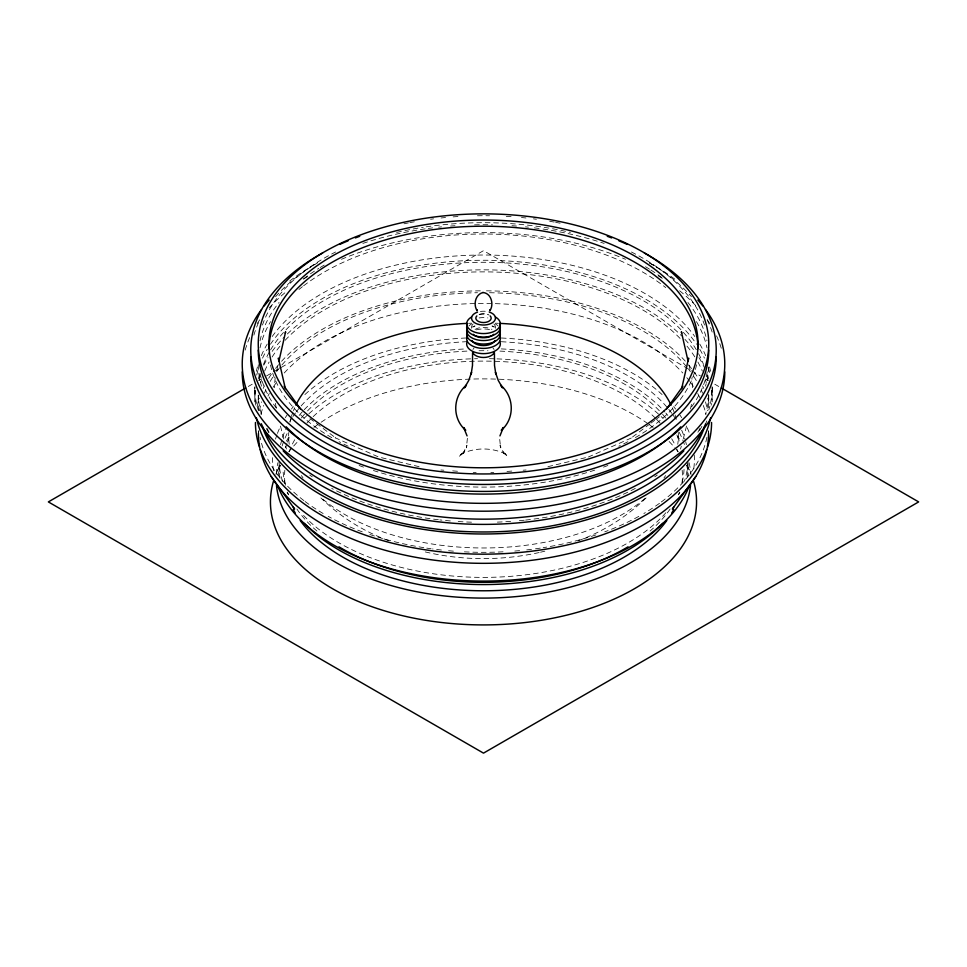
<?xml version="1.0" encoding="UTF-8"?>
<svg xmlns="http://www.w3.org/2000/svg" width="967" height="967" viewBox="0 0 967 967"><rect width="100%" height="100%" fill="white"/><g stroke="black" fill="none" stroke-linecap="round" stroke-linejoin="round"><path stroke-width="0.73" stroke-dasharray="4.83 3.63" d="M258.491 430.666L258.443 433.385A225.057 129.941 0 0 1 258.503 430.46M467.399 438.305L466.384 447.866L466.964 445.303L462.963 453.668L465.091 450.707L459.059 456.424L463.544 453.04L460.437 454.466C474.616 447.165 492.384 447.165 506.563 454.466L503.456 453.04L507.941 456.424L501.909 450.707L504.037 453.668L500.036 445.303L500.616 447.866L499.601 438.305M692.65 387.707L691.852 377.819M275.148 377.819L274.35 387.707M276.707 370.82L278.254 363.822M278.085 475.244L280.333 465.332M686.534 426.036L683.258 438.97M690.414 409.017L691.707 403.336M680.526 449.039L681.312 446.162M277.698 470.071L279.644 465.828M678.508 494.282L679.765 492.082M646.101 497.932C626.846 516.692 603.795 531.258 578.556 540.613M649.897 423.933L630.955 438.184L631.886 437.749L588.432 456.992M651.081 423.038L654.635 420.367M655.819 419.485L659.361 416.813M248.289 386.474L252.206 384.213M258.733 380.442L261.356 378.931M266.578 375.909L483.5 250.671L700.422 375.909M547.938 466.674L585.531 457.693M539.139 552.544C501.873 560.763 462.166 560.727 425.009 551.867M540.565 552.205L544.844 551.178M490.837 472.67L493.774 472.452M506.986 471.449L514.323 470.881M523.135 470.216L526.072 469.998M440.928 469.998L443.865 470.216M452.677 470.881L460.014 471.449M473.226 472.452L476.163 472.67M419.062 466.674L378.568 456.992L335.114 437.749L336.045 438.184L314.734 422.156M388.444 540.613C363.205 531.258 340.154 516.692 320.899 497.932M705.644 378.931L708.267 380.442M714.794 384.213L718.711 386.474M310.008 418.59L313.55 421.261M287.235 492.082L288.492 494.282M687.356 465.828L689.302 470.071M283.742 438.97L280.466 426.036M285.688 446.162L286.474 449.039M686.667 465.332L688.915 475.244M275.293 403.336L276.586 409.017M689.06 365.224L690.293 370.82M708.509 430.666L708.557 433.385A225.057 129.941 0 0 0 708.497 430.46M712.244 392.324L712.244 387.09A228.744 132.068 0 0 1 708.763 410.056M708.751 395.068L708.751 401.921M258.249 395.068L258.249 401.921M254.756 392.324L254.756 387.09A228.744 132.068 0 0 0 258.237 410.056M708.69 395.261A225.251 130.049 0 0 1 705.463 414.444M699.866 428.478A225.251 130.049 0 0 1 697.884 432.225M657.282 475.063A225.251 130.049 0 0 1 654.744 476.804M635.295 488.408A225.251 130.049 0 0 1 525.649 520.077M524.162 520.234A225.251 130.049 0 0 1 516.668 520.947M510.636 521.418A225.251 130.049 0 0 1 495.527 522.18M471.473 522.18A225.251 130.049 0 0 1 456.364 521.418M450.332 520.947A225.251 130.049 0 0 1 439.864 519.908M438.377 519.738A225.251 130.049 0 0 1 331.705 488.408M312.256 476.804A225.251 130.049 0 0 1 309.718 475.063M269.116 432.225A225.251 130.049 0 0 1 267.134 428.478M261.537 414.444A225.251 130.049 0 0 1 258.31 395.261M259.18 380.527A225.251 130.049 0 0 1 260.014 376.09M263.52 364.378A225.251 130.049 0 0 1 269.829 351.178M270.555 349.933A225.251 130.049 0 0 1 485.772 262.287A225.251 130.049 0 0 1 697.884 352.423M698.561 353.668A225.251 130.049 0 0 1 703.48 364.378M706.986 376.09A225.251 130.049 0 0 1 707.82 380.527M701.909 426.35A228.744 132.068 0 0 1 698.21 432.648M268.79 432.648A228.744 132.068 0 0 1 265.091 426.35M256.4 371.292A228.744 132.068 0 0 1 257.415 366.989M261.32 355.675A228.744 132.068 0 0 1 267.243 344.047M272.162 336.552A228.744 132.068 0 0 1 483.5 255.022A228.744 132.068 0 0 1 694.838 336.552M699.757 344.047A228.744 132.068 0 0 1 705.68 355.675M709.585 366.989A228.744 132.068 0 0 1 710.6 371.292M707.288 371.824A225.251 130.049 0 0 1 690.716 408.038M607.868 465.49A225.251 130.049 0 0 1 603.493 467.121M594.753 470.131A225.251 130.049 0 0 1 372.247 470.131M363.507 467.121A225.251 130.049 0 0 1 359.132 465.49M276.284 408.038A225.251 130.049 0 0 1 259.712 371.824M260.014 340.831A225.251 130.049 0 0 1 279.064 302.478M303.602 278.798A225.251 130.049 0 0 1 318.808 268.342M320.15 267.521A225.251 130.049 0 0 1 324.223 265.103M645.509 266.711A225.251 130.049 0 0 1 649.522 269.177M650.851 270.023A225.251 130.049 0 0 1 663.398 278.798M687.936 302.478A225.251 130.049 0 0 1 706.986 340.831M696.542 364.777A214.565 123.873 0 0 1 635.222 437.676M627.873 441.726A214.565 123.873 0 0 1 618.82 446.222M348.18 446.222A214.565 123.873 0 0 1 339.127 441.726M331.778 437.676A214.565 123.873 0 0 1 270.458 364.777M678.29 432.563A194.863 112.498 0 0 1 677.758 444.276M665.586 475.546A194.863 112.498 0 0 1 663.954 477.94M645.001 498.428A194.863 112.498 0 0 1 321.999 498.428M303.046 477.94A194.863 112.498 0 0 1 301.414 475.546M289.242 444.276A194.863 112.498 0 0 1 288.71 432.563M289.991 422.265A194.863 112.498 0 0 1 291.043 417.865M291.466 416.402A194.863 112.498 0 0 1 292.904 412.063M293.46 410.624A194.863 112.498 0 0 1 294.645 407.772M468.56 323.316A194.863 112.498 0 0 1 471.558 323.196M495.442 323.196A194.863 112.498 0 0 1 498.44 323.316M672.355 407.772A194.863 112.498 0 0 1 674.603 413.501M675.087 414.952A194.863 112.498 0 0 1 676.344 419.327M684.032 469.37A200.592 115.81 0 0 1 681.457 485.216M670.119 508.993A200.592 115.81 0 0 1 650.054 531.064M316.946 531.064A200.592 115.81 0 0 1 296.881 508.993M285.543 485.216A200.592 115.81 0 0 1 282.968 469.37M285.543 447.806A200.592 115.81 0 0 1 286.897 443.527M287.404 442.112A200.592 115.81 0 0 1 289.737 436.54M301.39 417.949A200.592 115.81 0 0 1 306.479 412.039M307.554 410.878A200.592 115.81 0 0 1 467.061 351.094M479.04 350.731A200.592 115.81 0 0 1 487.96 350.731M499.939 351.094A200.592 115.81 0 0 1 661.585 413.199M662.625 414.372A200.592 115.81 0 0 1 665.61 417.949M677.263 436.54A200.592 115.81 0 0 1 680.587 444.953M687.924 462.25A204.484 118.059 0 0 1 684.406 481.312M679.825 492.348A204.484 118.059 0 0 1 678.532 494.802M665.876 512.728A204.484 118.059 0 0 1 483.5 577.384A204.484 118.059 0 0 1 301.124 512.728M288.468 494.802A204.484 118.059 0 0 1 287.175 492.348M282.594 481.312A204.484 118.059 0 0 1 279.076 462.25M280.599 444.651A204.484 118.059 0 0 1 282.134 438.8M282.594 437.35A204.484 118.059 0 0 1 285.978 428.78M289.846 421.419A204.484 118.059 0 0 1 292.107 417.768M292.904 416.559A204.484 118.059 0 0 1 295.455 412.957M296.349 411.773A204.484 118.059 0 0 1 300.133 407.083M301.124 405.935A204.484 118.059 0 0 1 465.719 341.726M501.281 341.726A204.484 118.059 0 0 1 667.846 408.243M668.801 409.416A204.484 118.059 0 0 1 672.416 414.154M673.262 415.351A204.484 118.059 0 0 1 675.667 418.977M681.65 430.182A204.484 118.059 0 0 1 685.301 440.263M685.7 441.726A204.484 118.059 0 0 1 686.401 444.651M706.913 437.229A224.864 129.82 0 0 1 660.691 502.429M659.47 503.323A224.864 129.82 0 0 1 643.865 513.501M638.812 516.366A224.864 129.82 0 0 1 604.75 531.826M595.926 534.92A224.864 129.82 0 0 1 543.212 547.66M540.251 548.12A224.864 129.82 0 0 1 532.962 549.135M531.499 549.329A224.864 129.82 0 0 1 525.577 550.03M519.605 550.634A224.864 129.82 0 0 1 513.598 551.154M503.045 551.831A224.864 129.82 0 0 1 463.955 551.831M453.402 551.154A224.864 129.82 0 0 1 447.395 550.634M441.423 550.03A224.864 129.82 0 0 1 432.563 548.942M431.101 548.748A224.864 129.82 0 0 1 426.749 548.12M423.788 547.66A224.864 129.82 0 0 1 368.113 533.917M362.25 531.826A224.864 129.82 0 0 1 328.188 516.366M323.135 513.501A224.864 129.82 0 0 1 305.101 501.522M303.916 500.616A224.864 129.82 0 0 1 260.087 437.229M259.567 410.721A224.864 129.82 0 0 1 261.489 401.873M264.45 393.158A224.864 129.82 0 0 1 265.659 390.305M270.192 381.421A224.864 129.82 0 0 1 273.238 376.477M276.635 371.606A224.864 129.82 0 0 1 477.517 292.723M489.483 292.723A224.864 129.82 0 0 1 690.365 371.606M693.762 376.477A224.864 129.82 0 0 1 696.808 381.421M701.341 390.305A224.864 129.82 0 0 1 702.55 393.158M705.511 401.873A224.864 129.82 0 0 1 707.433 410.721M708.388 394.56A225.251 130.049 0 0 1 708.231 410.757M258.769 410.757A225.251 130.049 0 0 1 258.612 394.56M260.715 382.739A225.251 130.049 0 0 1 261.537 379.801M264.668 371.11A225.251 130.049 0 0 1 269.116 362.021M272.078 357.053A225.251 130.049 0 0 1 280.019 346.138M285.144 340.299A225.251 130.049 0 0 1 483.5 271.872A225.251 130.049 0 0 1 681.856 340.299M686.981 346.138A225.251 130.049 0 0 1 694.922 357.053M697.884 362.021A225.251 130.049 0 0 1 702.332 371.11M705.463 379.801A225.251 130.049 0 0 1 706.285 382.739M712.038 386.607A228.744 132.068 0 0 1 711.156 405.246M706.817 420.947A228.744 132.068 0 0 1 705.68 423.739M255.844 405.246A228.744 132.068 0 0 1 254.962 386.607M256.714 375.087A228.744 132.068 0 0 1 258.685 367.943M262.541 358.141A228.744 132.068 0 0 1 267.243 349.28M270.434 344.264A228.744 132.068 0 0 1 483.5 260.256A228.744 132.068 0 0 1 696.566 344.264M699.757 349.28A228.744 132.068 0 0 1 704.459 358.141M708.315 367.943A228.744 132.068 0 0 1 710.286 375.087M708.69 366.977A225.251 130.049 0 0 1 705.463 386.159M261.537 386.159A225.251 130.049 0 0 1 258.249 364.039M260.014 347.806A225.251 130.049 0 0 1 270.555 321.648M298.96 289.471A225.251 130.049 0 0 1 302.417 286.691M303.602 285.785A225.251 130.049 0 0 1 665.743 287.622M696.445 321.648A225.251 130.049 0 0 1 706.986 347.806M493.859 323.885A11.955 6.902 0 0 1 495.056 329.118A11.955 6.902 0 0 0 491.961 325.939A16.85 9.73 0 0 1 495.406 327.438M473.141 323.885A11.955 6.902 0 0 0 471.944 329.118A11.955 6.902 0 0 1 475.039 325.939A16.85 9.73 0 0 0 471.594 327.438M284.975 483.065A198.912 114.843 0 0 1 284.83 470.252M289.048 451.746A198.912 114.843 0 0 1 295.31 438.74M306.914 423.075A198.912 114.843 0 0 1 311.241 418.518M313.187 416.62A198.912 114.843 0 0 1 655.759 418.518M656.871 419.642A198.912 114.843 0 0 1 660.086 423.075M671.69 438.74A198.912 114.843 0 0 1 675.631 446.21M676.852 448.966A198.912 114.843 0 0 1 677.952 451.746M682.17 470.252A198.912 114.843 0 0 1 682.025 483.065M280.031 478.242A204.484 118.059 0 0 1 279.076 463.592M282.134 445.98A204.484 118.059 0 0 1 287.803 432.273M299.154 415.423A204.484 118.059 0 0 1 303.191 410.83M304.242 409.706A204.484 118.059 0 0 1 465.719 348.906M501.281 348.906A204.484 118.059 0 0 1 664.849 411.966M665.876 413.114A204.484 118.059 0 0 1 667.846 415.423M679.197 432.273A204.484 118.059 0 0 1 684.866 445.98M687.924 463.592A204.484 118.059 0 0 1 686.969 478.242M694.258 455.022A210.891 121.757 0 0 1 693.448 470.881M273.552 470.881A210.891 121.757 0 0 1 272.742 455.022M275.535 439.115A210.891 121.757 0 0 1 276.913 434.836M277.432 433.409A210.891 121.757 0 0 1 279.789 427.813M285.313 417.708A210.891 121.757 0 0 1 286.933 415.218M291.418 409.065A210.891 121.757 0 0 1 293.376 406.648M304.895 394.572A210.891 121.757 0 0 1 465.659 338.003M501.341 338.003A210.891 121.757 0 0 1 662.105 394.572M673.624 406.648A210.891 121.757 0 0 1 675.582 409.065M680.067 415.218A210.891 121.757 0 0 1 681.687 417.708M687.211 427.813A210.891 121.757 0 0 1 690.571 436.25M254.756 401.921A228.744 132.068 0 0 1 255.614 390.438M258.237 378.955A228.744 132.068 0 0 1 259.664 374.712M263.773 365.2A228.744 132.068 0 0 1 268.004 357.621M272.162 351.384A228.744 132.068 0 0 1 284.274 337.036M287.344 333.978A228.744 132.068 0 0 1 681.602 335.887M684.938 339.344A228.744 132.068 0 0 1 694.838 351.384M698.996 357.621A228.744 132.068 0 0 1 704.459 367.738M707.336 374.712A228.744 132.068 0 0 1 708.763 378.955M711.386 390.438A228.744 132.068 0 0 1 712.244 401.921M245.207 350.078A241.279 139.296 0 0 1 250.453 335.839M257.282 323.462A241.279 139.296 0 0 1 259.736 319.799M269.177 307.917A241.279 139.296 0 0 1 287.356 290.777M303.457 279.161A241.279 139.296 0 0 1 308.787 275.825M341.436 259.301A241.279 139.296 0 0 1 625.564 259.301M658.213 275.825A241.279 139.296 0 0 1 663.543 279.161M679.644 290.777A241.279 139.296 0 0 1 697.823 307.917M707.264 319.799A241.279 139.296 0 0 1 709.718 323.462M716.547 335.839A241.279 139.296 0 0 1 721.793 350.078M253.886 335.15A232.721 134.365 0 0 1 259.905 319.799M275.559 296.724A232.721 134.365 0 0 1 317.563 262.855M396.627 232.406A232.721 134.365 0 0 1 423.268 227.281M426.181 226.834A232.721 134.365 0 0 1 570.373 232.406M649.437 262.855A232.721 134.365 0 0 1 691.441 296.724M707.095 319.799A232.721 134.365 0 0 1 713.114 335.15M262.468 325.045A225.251 130.049 0 0 1 335.585 252M631.415 252A225.251 130.049 0 0 1 704.532 325.045M275.873 474.301A213.066 123.014 0 0 1 280.164 465.151M288.867 451.855A213.066 123.014 0 0 1 292.687 447.177M293.69 446.029A213.066 123.014 0 0 1 298.984 440.396M313.876 427.462A213.066 123.014 0 0 1 319.896 423.099M321.141 422.241A213.066 123.014 0 0 1 648.325 423.957M649.546 424.827A213.066 123.014 0 0 1 653.124 427.462M669.116 441.508A213.066 123.014 0 0 1 675.304 448.337M676.259 449.498A213.066 123.014 0 0 1 678.133 451.855M686.836 465.151A213.066 123.014 0 0 1 691.127 474.301M276.248 474.12A207.385 119.727 0 0 1 277.892 462.734M286.389 441.145A207.385 119.727 0 0 1 290.209 434.981M303.904 418.493A207.385 119.727 0 0 1 307.881 414.686M308.908 413.743A207.385 119.727 0 0 1 473.008 358.781M474.507 358.745A207.385 119.727 0 0 1 477.517 358.672M489.483 358.672A207.385 119.727 0 0 1 495.503 358.83M497.002 358.878A207.385 119.727 0 0 1 660.147 415.629M661.15 416.584A207.385 119.727 0 0 1 663.096 418.493M676.791 434.981A207.385 119.727 0 0 1 680.611 441.145M689.108 462.734A207.385 119.727 0 0 1 690.752 474.12M260.909 414.214A225.057 129.941 0 0 1 263.701 405.475M267.956 396.011A225.057 129.941 0 0 1 269.297 393.521M273.057 387.332A225.057 129.941 0 0 1 278.278 380.043M284.25 372.972A225.057 129.941 0 0 1 483.5 303.457A225.057 129.941 0 0 1 682.75 372.972M686.8 377.662A225.057 129.941 0 0 1 689.64 381.24M690.547 382.448A225.057 129.941 0 0 1 693.943 387.332M697.703 393.521A225.057 129.941 0 0 1 700.301 398.513M703.299 405.475A225.057 129.941 0 0 1 706.091 414.214M257.077 406.744A228.067 131.669 0 0 1 259.349 398.186M263.205 388.42A228.067 131.669 0 0 1 264.426 385.881M268.645 378.327A228.067 131.669 0 0 1 274.604 369.648M275.547 368.439A228.067 131.669 0 0 1 280.527 362.444M281.59 361.271A228.067 131.669 0 0 1 483.5 290.825M486.461 290.837A228.067 131.669 0 0 1 687.501 363.628M688.528 364.825A228.067 131.669 0 0 1 693.315 370.881M694.209 372.102A228.067 131.669 0 0 1 698.355 378.327M702.574 385.881A228.067 131.669 0 0 1 703.795 388.42M707.651 398.186A228.067 131.669 0 0 1 709.923 406.744M472.948 349.534A10.927 6.31 0 0 1 474.048 348.011M492.952 348.011A10.927 6.31 0 0 1 494.052 349.534M289.689 281.071A241.279 139.296 0 0 1 317.756 262.819M362.867 243.406A241.279 139.296 0 0 1 426.834 228.635M428.296 228.442A241.279 139.296 0 0 1 432.684 227.874M438.583 227.172A241.279 139.296 0 0 1 441.556 226.87M450.513 226.048A241.279 139.296 0 0 1 455.01 225.722M474.543 224.84A241.279 139.296 0 0 1 492.457 224.84M511.99 225.722A241.279 139.296 0 0 1 516.487 226.048M525.444 226.87A241.279 139.296 0 0 1 528.417 227.172M534.316 227.874A241.279 139.296 0 0 1 541.617 228.841M543.067 229.058A241.279 139.296 0 0 1 604.133 243.406M649.244 262.819A241.279 139.296 0 0 1 677.311 281.071M468.91 325.964A16.85 9.73 0 0 1 471.594 323.945M495.406 323.945A16.85 9.73 0 0 1 498.09 325.964M475.039 329.433A11.955 6.902 0 0 1 491.961 329.433M403.952 223.812A232.721 134.365 0 0 1 408.388 222.906M409.863 222.628A232.721 134.365 0 0 1 414.323 221.794M430.593 219.243A232.721 134.365 0 0 1 433.567 218.844M441.037 217.974A232.721 134.365 0 0 1 445.545 217.515M453.124 216.874A232.721 134.365 0 0 1 460.727 216.366M477.456 215.762A232.721 134.365 0 0 1 489.544 215.762M506.273 216.366A232.721 134.365 0 0 1 513.876 216.874M521.455 217.515A232.721 134.365 0 0 1 525.963 217.974M533.433 218.844A232.721 134.365 0 0 1 536.407 219.243M549.703 221.274A232.721 134.365 0 0 1 554.164 222.059M555.65 222.337A232.721 134.365 0 0 1 560.098 223.208M476.38 329.868A16.85 9.73 0 0 1 491.925 330.255M479.656 314.275A7.688 4.436 0 0 1 488.939 314.976M479.136 317.938A16.85 9.73 0 0 1 487.864 317.938M479.136 314.456A16.85 9.73 0 0 1 487.864 314.456M480.406 311.447A11.955 6.902 0 0 1 489.483 312.136"/><path stroke-width="1.45" d="M688.226 360.957L688.625 358.08L681.638 388.722M499.939 435.912L503.336 427.499L501.281 430.363C514.988 418.493 514.371 396.651 500.592 385.12L502.574 387.876L498.271 380.466L495.442 372.392L495.853 374.241L494.512 365.466L494.427 352.592M490.088 310.528L490.257 309.573L490.027 310.576C494.137 304.17 491.2 293.037 482.859 292.505M278.967 360.945L285.616 331.79L285.253 333.156M666.565 408.981L682.895 386.22M695.757 476.513L672.355 509.065L673.806 507.107M245.666 387.985L48.35 501.909L483.5 753.136L918.65 501.909L721.334 387.985M483.065 292.457C475.389 294.452 473.153 304.254 476.973 310.576L476.743 309.573L476.912 310.528M293.194 507.107L294.645 509.065L271.243 476.513M284.105 386.22L300.435 408.981M681.747 333.156L681.384 331.79L688.033 360.945M285.362 388.722L278.375 358.08L278.774 360.957M467.061 435.912L463.664 427.499L465.719 430.363C452.012 418.493 452.629 396.651 466.408 385.12L464.426 387.876L468.729 380.466L471.558 372.392L471.147 374.241L472.488 365.466L472.573 352.592M710.6 417.72A228.744 132.068 0 0 1 483.5 533.989A228.744 132.068 0 0 1 256.4 417.72M704.532 426.967A225.251 130.049 0 0 1 483.5 531.971A225.251 130.049 0 0 1 262.468 426.967M705.68 423.739A228.744 132.068 0 0 1 483.5 524.392A228.744 132.068 0 0 1 261.32 423.739M683.85 450.827A228.744 132.068 0 0 1 483.5 519.158A228.744 132.068 0 0 1 283.15 450.827M724.779 371.896A241.279 139.296 0 0 1 483.5 511.192A241.279 139.296 0 0 1 242.221 371.896M705.523 309.525A241.279 139.296 0 0 1 483.5 503.336A241.279 139.296 0 0 1 261.477 309.525M264.221 305.935A241.279 139.296 0 0 1 269.177 300.072M697.823 300.072A241.279 139.296 0 0 1 702.779 305.935M680.78 426.798A225.251 130.049 0 0 1 483.5 494.089A225.251 130.049 0 0 1 286.22 426.798M716.221 357.065A232.721 134.365 0 0 1 483.5 491.429A232.721 134.365 0 0 1 250.779 357.065M644.36 252.979A232.721 134.365 0 0 1 649.28 444.385A232.721 134.365 0 0 1 317.72 444.385A232.721 134.365 0 0 1 322.64 252.979M339.755 244.421A232.721 134.365 0 0 1 348.156 240.783M355.348 237.93A232.721 134.365 0 0 1 359.736 236.299M607.264 236.299A232.721 134.365 0 0 1 611.652 237.93M618.844 240.783A232.721 134.365 0 0 1 627.245 244.421M708.751 350.078A225.251 130.049 0 0 1 483.5 480.128A225.251 130.049 0 0 1 258.249 350.078M494.052 352.798A10.927 6.31 0 0 1 483.5 357.476A10.927 6.31 0 0 1 472.948 352.798M499.77 341.387A16.85 9.73 0 0 1 483.5 353.632A16.85 9.73 0 0 1 467.23 341.387M499.77 336.153A16.85 9.73 0 0 1 483.5 348.398A16.85 9.73 0 0 1 467.23 336.153M495.056 340.469A11.955 6.902 0 0 1 483.5 345.582A11.955 6.902 0 0 1 471.944 340.469M499.77 331.802A16.85 9.73 0 0 1 483.5 344.034A16.85 9.73 0 0 1 467.23 331.802M499.77 328.309A16.85 9.73 0 0 1 483.5 340.553A16.85 9.73 0 0 1 467.23 328.309M493.859 334.28A11.955 6.902 0 0 1 473.141 334.28M499.77 324.815A16.85 9.73 0 0 1 483.5 337.06A16.85 9.73 0 0 1 467.23 324.815M495.406 316.971A16.85 9.73 0 0 1 495.406 330.726A16.85 9.73 0 0 1 471.594 330.726A16.85 9.73 0 0 1 471.594 316.971M489.483 312.136A11.955 6.902 0 0 1 492.662 322.555A11.955 6.902 0 0 1 474.338 322.555A11.955 6.902 0 0 1 477.517 312.136M490.16 315.907A7.688 4.436 0 0 1 483.5 322.555A7.688 4.436 0 0 1 476.84 315.907M693.605 481.481A213.066 123.014 0 0 1 483.5 624.912A213.066 123.014 0 0 1 273.395 481.481M690.523 485.446A207.385 119.727 0 0 1 483.5 598.09A207.385 119.727 0 0 1 276.477 485.446M673.781 509.404A198.912 114.843 0 0 1 671.69 513.126M666.831 520.488A198.912 114.843 0 0 1 483.5 590.777A198.912 114.843 0 0 1 300.169 520.488M295.31 513.126A198.912 114.843 0 0 1 293.219 509.404M662.758 523.316A204.484 118.059 0 0 1 483.5 584.564A204.484 118.059 0 0 1 304.242 523.316M628.042 546.814A200.592 115.81 0 0 1 338.958 546.814M689.012 486.655A210.891 121.757 0 0 1 483.5 581.094A210.891 121.757 0 0 1 277.988 486.655M708.557 433.385A225.057 129.941 0 0 1 707.385 446.657M706.792 449.607A225.057 129.941 0 0 1 483.5 563.326A225.057 129.941 0 0 1 260.208 449.607M259.615 446.657A225.057 129.941 0 0 1 258.443 433.385M711.567 422.494A228.067 131.669 0 0 1 483.5 554.164A228.067 131.669 0 0 1 255.433 422.494M268.947 348.628A214.565 123.873 0 0 1 483.5 226.205A214.565 123.873 0 0 1 698.053 348.628M295.866 405.137A194.863 112.498 0 0 1 467.061 323.377M499.939 323.377A194.863 112.498 0 0 1 671.134 405.137M370.881 456.533A225.251 130.049 0 0 0 708.751 343.914A225.251 130.049 0 0 0 370.881 231.282A225.251 130.049 0 0 0 370.881 456.533M376.223 451.19A214.565 123.873 0 0 0 698.065 343.914A214.565 123.873 0 0 0 376.223 236.625A214.565 123.873 0 0 0 376.223 451.19"/></g></svg>
